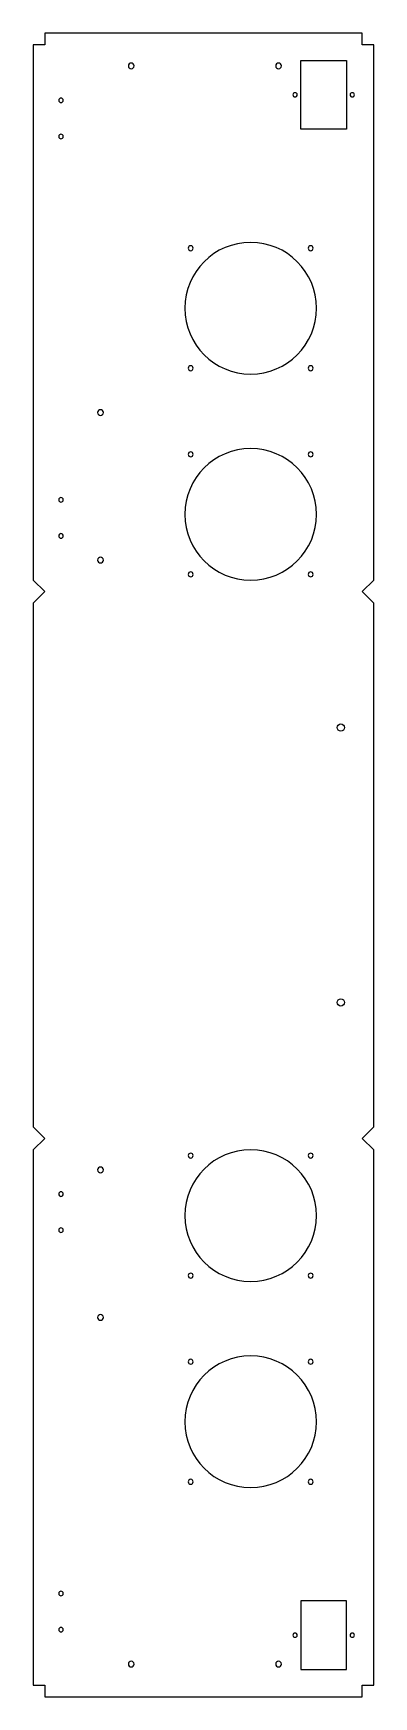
# Model space of a CAD drawing. Header units: inches. Extents: x 34.7 to 49.6, y 16.4 to 89.
import ezdxf

# ---------------------------------------------------------------- set-up
doc = ezdxf.new("R2010")
doc.units = ezdxf.units.IN
doc.header["$MEASUREMENT"] = 0
doc.layers.add('alum cab', color=9, linetype='Continuous')

msp = doc.modelspace()

# ---------------------------------------------------------------- linework, layer by layer
for centre in [(48.148, 58.709, 74.01), (48.148, 46.709, 74.01)]:
    msp.add_circle(centre, 0.156)
at = {"layer": 'alum cab'}
for p, q in [((49.085, 89.022, 74.01), (35.21, 89.022, 74.01)), ((35.21, 89.022, 74.01), (35.21, 88.522, 74.01)), ((49.085, 88.522, 74.01), (49.085, 89.022, 74.01)), ((35.21, 88.522, 74.01), (34.71, 88.522, 74.01)), ((34.71, 88.522, 74.01), (34.71, 65.147, 74.01)), ((49.585, 88.522, 74.01), (49.085, 88.522, 74.01)), ((49.585, 65.147, 74.01), (49.585, 88.522, 74.01)), ((34.71, 65.147, 74.01), (35.21, 64.647, 74.01)), ((35.21, 64.647, 74.01), (34.71, 64.147, 74.01)), ((49.085, 64.647, 74.01), (49.585, 65.147, 74.01)), ((49.585, 64.147, 74.01), (49.085, 64.647, 74.01)), ((34.71, 64.147, 74.01), (34.71, 41.272, 74.01)), ((49.585, 41.272, 74.01), (49.585, 64.147, 74.01)), ((34.71, 41.272, 74.01), (35.21, 40.772, 74.01)), ((35.21, 40.772, 74.01), (34.71, 40.272, 74.01)), ((49.085, 40.772, 74.01), (49.585, 41.272, 74.01)), ((49.585, 40.272, 74.01), (49.085, 40.772, 74.01)), ((34.71, 40.272, 74.01), (34.71, 16.897, 74.01)), ((49.585, 16.897, 74.01), (49.585, 40.272, 74.01)), ((34.71, 16.897, 74.01), (35.21, 16.897, 74.01)), ((35.21, 16.897, 74.01), (35.21, 16.397, 74.01)), ((49.085, 16.397, 74.01), (49.085, 16.897, 74.01)), ((49.085, 16.897, 74.01), (49.585, 16.897, 74.01)), ((35.21, 16.397, 74.01), (49.085, 16.397, 74.01))]:
    msp.add_line(p, q, dxfattribs=at)
at = {"layer": 'alum cab', "extrusion": (3e-16, 0, -1), "elevation": -74.01}
for points in [[(-48.398, 87.834), (-48.398, 84.834), (-46.398, 84.834), (-46.398, 87.834)], [(-46.398, 17.584), (-48.398, 17.584), (-48.398, 20.584), (-46.398, 20.584)]]:
    msp.add_lwpolyline(points, close=True, dxfattribs=at)
at = {"layer": 'alum cab', "extrusion": (3e-16, 0, -1)}
for centre, radius in [((-38.992, 87.597, -74.01), 0.125), ((-45.429, 87.597, -74.01), 0.125), ((-46.148, 86.334, -74.01), 0.0938), ((-48.648, 86.334, -74.01), 0.0938), ((-35.921, 86.092, -74.01), 0.1), ((-35.921, 84.514, -74.01), 0.1), ((-44.21, 77.017, -74.01), 2.875), ((-41.59, 79.637, -74.01), 0.107), ((-46.83, 79.637, -74.01), 0.107), ((-41.59, 74.397, -74.01), 0.107), ((-46.83, 74.397, -74.01), 0.107), ((-37.648, 72.459, -74.01), 0.125), ((-44.21, 68.017, -74.01), 2.875), ((-41.59, 70.637, -74.01), 0.107), ((-46.83, 70.637, -74.01), 0.107), ((-35.921, 68.654, -74.01), 0.1), ((-35.921, 67.076, -74.01), 0.1), ((-37.648, 66.022, -74.01), 0.125), ((-41.59, 65.397, -74.01), 0.107), ((-46.83, 65.397, -74.01), 0.107), ((-44.21, 37.402, -74.01), 2.875), ((-41.59, 40.022, -74.01), 0.107), ((-46.83, 40.022, -74.01), 0.107), ((-37.648, 39.397, -74.01), 0.125), ((-35.921, 38.342, -74.01), 0.1), ((-35.921, 36.764, -74.01), 0.1), ((-41.59, 34.782, -74.01), 0.107), ((-46.83, 34.782, -74.01), 0.107), ((-37.648, 32.959, -74.01), 0.125), ((-44.21, 28.402, -74.01), 2.875), ((-41.59, 31.022, -74.01), 0.107), ((-46.83, 31.022, -74.01), 0.107), ((-41.59, 25.782, -74.01), 0.107), ((-46.83, 25.782, -74.01), 0.107), ((-35.921, 20.904, -74.01), 0.1), ((-35.921, 19.326, -74.01), 0.1), ((-46.148, 19.084, -74.01), 0.0938), ((-48.648, 19.084, -74.01), 0.0938), ((-38.992, 17.821, -74.01), 0.125), ((-45.429, 17.821, -74.01), 0.125)]:
    msp.add_circle(centre, radius, dxfattribs=at)

doc.saveas('drawing.dxf')
